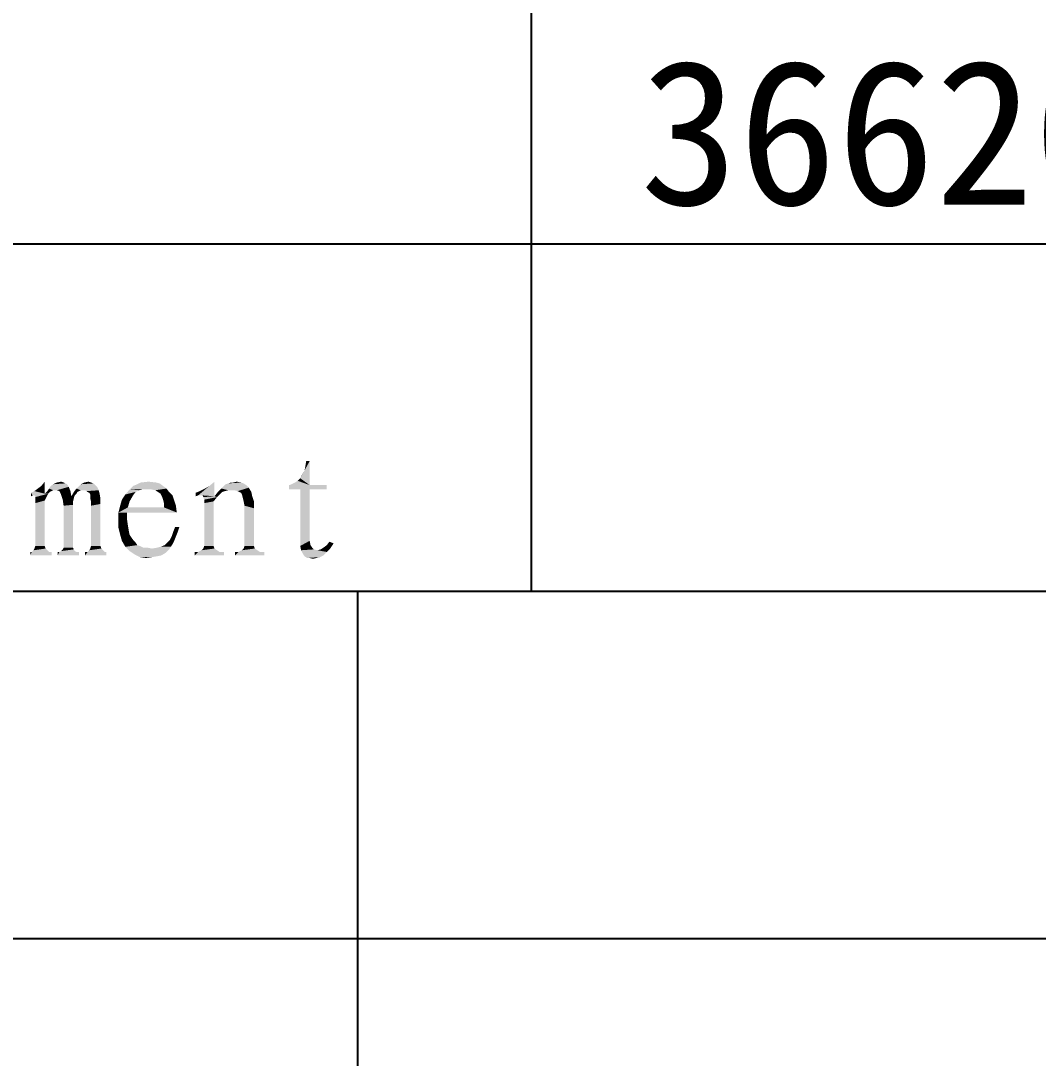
# Model space of a CAD drawing. Header units: millimetres. Extents: x 336 to 634, y 189 to 399.
# Drawn here: x 594.73 to 612.31, y 247.11 to 265.03 of the extents above; entities that cross this region are included whole.
import ezdxf

# ---------------------------------------------------------------- set-up
doc = ezdxf.new("R2010")
doc.units = ezdxf.units.MM

msp = doc.modelspace()

# ---------------------------------------------------------------- linework, layer by layer
at = {"color": 2, "linetype": 'Continuous'}
for p, q in [((603.54988, 297.17577), (603.54988, 255.17577)), ((448.54988, 261.17577), (628.54988, 261.17577)), ((448.54988, 255.17577), (628.54988, 255.17577))]:
    msp.add_line(p, q, dxfattribs=at)
at = {"color": 7, "linetype": 'Continuous'}
for p, q in [((448.54993, 255.17685), (628.54993, 255.17685)), ((600.54993, 229.17685), (600.54993, 255.17685)), ((448.54993, 249.17685), (628.54993, 249.17685))]:
    msp.add_line(p, q, dxfattribs=at)
for points in [[(599.6306, 257.26096), (599.64541, 257.33503), (599.71948, 257.42392)], [(599.6306, 257.26096), (599.71948, 257.42392), (599.71948, 257.00911)], [(599.71948, 257.42392), (599.64541, 257.33503), (599.66023, 257.42392)], [(599.71948, 257.00911), (599.51208, 257.08318), (599.55652, 257.12762)], [(599.55652, 257.12762), (599.58615, 257.18688), (599.6306, 257.26096)], [(599.71948, 257.00911), (599.55652, 257.12762), (599.6306, 257.26096)], [(595.14171, 256.86096), (594.96393, 256.9054), (595.02319, 256.94985)], [(595.14171, 256.86096), (595.02319, 256.94985), (595.08245, 256.99429)], [(595.08245, 256.99429), (595.14171, 257.06836), (595.14171, 256.86096)], [(595.28986, 256.92022), (595.18615, 256.9054), (595.21578, 256.94985)], [(595.18615, 256.9054), (595.28986, 256.92022), (595.26023, 256.9054)], [(595.55652, 256.97948), (595.21578, 256.94985), (595.24541, 256.99429)], [(595.28986, 256.92022), (595.21578, 256.94985), (595.55652, 256.97948)], [(595.52689, 257.02392), (595.24541, 256.99429), (595.28986, 257.02392)], [(595.24541, 256.99429), (595.52689, 257.02392), (595.55652, 256.97948)], [(595.46763, 257.05355), (595.49726, 257.03873), (595.28986, 257.02392)], [(595.46763, 257.05355), (595.28986, 257.02392), (595.34911, 257.05355)], [(595.28986, 257.02392), (595.49726, 257.03873), (595.52689, 257.02392)], [(595.31948, 256.92022), (595.28986, 256.92022), (595.55652, 256.97948)], [(595.34911, 256.92022), (595.31948, 256.92022), (595.55652, 256.97948)], [(595.34911, 257.05355), (595.42319, 257.06836), (595.46763, 257.05355)], [(595.39356, 256.9054), (595.34911, 256.92022), (595.55652, 256.97948)], [(595.39356, 256.9054), (595.55652, 256.97948), (595.58615, 256.9054)], [(595.76393, 256.92022), (595.64541, 256.89059), (595.68986, 256.94985)], [(595.76393, 256.92022), (595.7343, 256.9054), (595.64541, 256.89059)], [(596.04541, 256.97948), (595.68986, 256.94985), (595.7343, 256.99429)], [(595.76393, 256.92022), (595.68986, 256.94985), (596.04541, 256.97948)], [(596.01578, 257.0091), (595.7343, 256.99429), (595.76393, 257.02392)], [(595.7343, 256.99429), (596.01578, 257.0091), (596.04541, 256.97948)], [(595.94171, 257.05355), (595.98615, 257.03873), (595.76393, 257.02392)], [(595.94171, 257.05355), (595.76393, 257.02392), (595.82319, 257.05355)], [(595.76393, 257.02392), (595.98615, 257.03873), (596.01578, 257.0091)], [(595.79356, 256.92022), (595.76393, 256.92022), (596.04541, 256.97948)], [(595.838, 256.92022), (595.79356, 256.92022), (596.04541, 256.97948)], [(595.82319, 257.05355), (595.89726, 257.06836), (595.94171, 257.05355)], [(595.838, 256.92022), (596.04541, 256.97948), (596.07504, 256.92022)], [(596.07504, 256.92022), (595.86763, 256.9054), (595.838, 256.92022)], [(595.88245, 256.89059), (595.86763, 256.9054), (596.07504, 256.92022)], [(595.91208, 256.87577), (595.88245, 256.89059), (596.07504, 256.92022)], [(595.91208, 256.87577), (596.07504, 256.92022), (596.08986, 256.86096)], [(596.77134, 256.92022), (596.5343, 256.84614), (596.60837, 256.93503)], [(596.77134, 256.92022), (596.71208, 256.89059), (596.5343, 256.84614)], [(597.18615, 256.99429), (597.24541, 256.94985), (596.60837, 256.93503)], [(597.18615, 256.99429), (596.60837, 256.93503), (596.66763, 256.99429)], [(596.8306, 256.93503), (596.60837, 256.93503), (597.24541, 256.94985)], [(596.60837, 256.93503), (596.8306, 256.93503), (596.77134, 256.92022)], [(596.66763, 256.99429), (596.74171, 257.02392), (597.12689, 257.03873)], [(596.66763, 256.99429), (597.12689, 257.03873), (597.18615, 256.99429)], [(597.06763, 257.05355), (597.12689, 257.03873), (596.74171, 257.02392)], [(597.06763, 257.05355), (596.74171, 257.02392), (596.80097, 257.05355)], [(596.80097, 257.05355), (596.9343, 257.06836), (597.06763, 257.05355)], [(596.90467, 256.93503), (596.8306, 256.93503), (597.24541, 256.94985)], [(596.97874, 256.93503), (596.90467, 256.93503), (597.24541, 256.94985)], [(597.05282, 256.92022), (596.97874, 256.93503), (597.24541, 256.94985)], [(597.09726, 256.89059), (597.05282, 256.92022), (597.24541, 256.94985)], [(597.09726, 256.89059), (597.24541, 256.94985), (597.28986, 256.89059)], [(597.79356, 256.83133), (597.98615, 256.99429), (598.07504, 257.06836)], [(597.85282, 256.83133), (597.79356, 256.83133), (598.07504, 257.06836)], [(597.79356, 256.83133), (597.91208, 256.94985), (597.98615, 256.99429)], [(597.79356, 256.83133), (597.82319, 256.9054), (597.91208, 256.94985)], [(597.86763, 256.83133), (597.85282, 256.83133), (598.07504, 257.06836)], [(597.86763, 256.83133), (598.07504, 257.06836), (598.07504, 256.81651)], [(598.31208, 256.92022), (598.1343, 256.89059), (598.19356, 256.94985)], [(598.31208, 256.92022), (598.25282, 256.9054), (598.1343, 256.89059)], [(598.66763, 256.96466), (598.19356, 256.94985), (598.238, 256.99429)], [(598.31208, 256.92022), (598.19356, 256.94985), (598.66763, 256.96466)], [(598.62319, 257.0091), (598.238, 256.99429), (598.26763, 257.02392)], [(598.238, 256.99429), (598.62319, 257.0091), (598.66763, 256.96466)], [(598.57874, 257.03873), (598.26763, 257.02392), (598.31208, 257.03873)], [(598.26763, 257.02392), (598.57874, 257.03873), (598.62319, 257.0091)], [(598.40097, 257.05355), (598.5343, 257.05355), (598.31208, 257.03873)], [(598.40097, 257.05355), (598.31208, 257.03873), (598.35652, 257.05355)], [(598.31208, 257.03873), (598.5343, 257.05355), (598.57874, 257.03873)], [(598.37134, 256.92022), (598.31208, 256.92022), (598.66763, 256.96466)], [(598.41578, 256.92022), (598.37134, 256.92022), (598.66763, 256.96466)], [(598.40097, 257.05355), (598.46023, 257.06836), (598.5343, 257.05355)], [(598.47504, 256.9054), (598.41578, 256.92022), (598.66763, 256.96466)], [(598.50467, 256.89059), (598.47504, 256.9054), (598.66763, 256.96466)], [(598.50467, 256.89059), (598.66763, 256.96466), (598.71208, 256.89059)], [(599.71948, 257.00911), (599.36393, 257.00911), (599.40837, 257.02392)], [(599.71948, 257.00911), (600.01578, 257.00911), (599.36393, 256.93503)], [(599.71948, 257.00911), (599.36393, 256.93503), (599.36393, 257.00911)], [(599.55652, 256.93503), (599.36393, 256.93503), (600.01578, 257.00911)], [(599.71948, 257.00911), (599.40837, 257.02392), (599.46763, 257.05355)], [(599.71948, 257.00911), (599.46763, 257.05355), (599.51208, 257.08318)], [(599.71948, 256.93503), (599.55652, 256.93503), (600.01578, 257.00911)], [(599.71948, 256.93503), (599.71948, 256.04614), (599.55652, 255.95725)], [(599.71948, 256.93503), (599.55652, 255.95725), (599.55652, 256.93503)], [(599.71948, 256.93503), (600.01578, 257.00911), (600.01578, 256.93503)], [(595.14171, 256.86096), (594.90467, 256.87577), (594.96393, 256.9054)], [(594.90467, 256.87577), (595.14171, 256.86096), (594.9343, 256.83133)], [(594.9343, 256.83133), (594.90467, 256.81651), (594.90467, 256.87577)], [(595.14171, 256.86096), (595.20097, 256.86096), (594.9343, 256.83133)], [(594.96393, 256.83133), (594.9343, 256.83133), (595.20097, 256.86096)], [(594.97874, 256.8017), (594.96393, 256.83133), (595.20097, 256.86096)], [(594.97874, 256.8017), (595.20097, 256.86096), (595.17134, 256.8017)], [(595.17134, 256.8017), (594.97874, 256.75725), (594.97874, 256.8017)], [(594.97874, 256.75725), (595.17134, 256.8017), (595.14171, 256.74244)], [(595.14171, 256.74244), (594.97874, 256.69799), (594.97874, 256.75725)], [(594.97874, 255.95725), (594.97874, 256.69799), (595.14171, 256.74244)], [(594.97874, 255.95725), (595.14171, 256.74244), (595.14171, 255.95725)], [(595.26023, 256.9054), (595.2306, 256.89059), (595.14171, 256.86096)], [(595.26023, 256.9054), (595.14171, 256.86096), (595.18615, 256.9054)], [(595.14171, 256.86096), (595.2306, 256.89059), (595.20097, 256.86096)], [(595.58615, 256.9054), (595.40837, 256.87577), (595.39356, 256.9054)], [(595.42319, 256.84614), (595.40837, 256.87577), (595.58615, 256.9054)], [(595.42319, 256.84614), (595.58615, 256.9054), (595.60097, 256.81651)], [(595.60097, 256.81651), (595.45282, 256.75725), (595.42319, 256.84614)], [(595.60097, 256.81651), (595.64541, 256.78688), (595.45282, 256.75725)], [(595.45282, 256.75725), (595.64541, 256.78688), (595.6306, 256.72762)], [(595.6306, 256.72762), (595.46763, 256.65355), (595.45282, 256.75725)], [(595.70467, 256.89059), (595.68986, 256.86096), (595.60097, 256.81651)], [(595.70467, 256.89059), (595.60097, 256.81651), (595.64541, 256.89059)], [(595.68986, 256.86096), (595.66023, 256.83133), (595.60097, 256.81651)], [(595.60097, 256.81651), (595.66023, 256.83133), (595.64541, 256.78688)], [(595.64541, 256.89059), (595.7343, 256.9054), (595.70467, 256.89059)], [(596.08986, 256.86096), (595.92689, 256.84614), (595.91208, 256.87577)], [(595.92689, 256.78688), (595.92689, 256.84614), (596.08986, 256.86096)], [(595.92689, 256.78688), (596.08986, 256.86096), (596.10467, 256.77207)], [(596.10467, 256.77207), (595.94171, 256.72762), (595.92689, 256.78688)], [(595.94171, 256.72762), (596.10467, 256.77207), (596.10467, 256.68318)], [(596.60837, 256.72762), (596.44541, 256.65355), (596.47504, 256.75725)], [(596.66763, 256.83133), (596.47504, 256.75725), (596.5343, 256.84614)], [(596.47504, 256.75725), (596.66763, 256.83133), (596.60837, 256.72762)], [(596.5343, 256.84614), (596.71208, 256.89059), (596.66763, 256.83133)], [(597.28986, 256.89059), (597.14171, 256.86096), (597.09726, 256.89059)], [(597.14171, 256.86096), (597.28986, 256.89059), (597.34911, 256.83133)], [(597.34911, 256.83133), (597.17134, 256.8017), (597.14171, 256.86096)], [(597.18615, 256.75725), (597.17134, 256.8017), (597.34911, 256.83133)], [(597.18615, 256.75725), (597.34911, 256.83133), (597.37874, 256.74244)], [(597.37874, 256.74244), (597.20097, 256.69799), (597.18615, 256.75725)], [(597.20097, 256.69799), (597.37874, 256.74244), (597.40837, 256.65355)], [(597.79356, 256.83133), (597.74911, 256.87577), (597.82319, 256.9054)], [(597.79356, 256.83133), (597.74911, 256.81651), (597.74911, 256.87577)], [(598.07504, 256.81651), (597.88245, 256.8017), (597.86763, 256.83133)], [(598.11948, 256.8017), (597.88245, 256.8017), (598.07504, 256.81651)], [(598.11948, 256.8017), (597.89726, 256.75725), (597.88245, 256.8017)], [(597.89726, 256.75725), (598.11948, 256.8017), (598.06023, 256.72762)], [(598.06023, 256.72762), (597.89726, 256.69799), (597.89726, 256.75725)], [(598.20837, 256.89059), (598.17874, 256.86096), (598.07504, 256.81651)], [(598.20837, 256.89059), (598.07504, 256.81651), (598.1343, 256.89059)], [(598.07504, 256.81651), (598.17874, 256.86096), (598.11948, 256.8017)], [(598.1343, 256.89059), (598.25282, 256.9054), (598.20837, 256.89059)], [(598.71208, 256.89059), (598.5343, 256.87577), (598.50467, 256.89059)], [(598.54911, 256.84614), (598.5343, 256.87577), (598.71208, 256.89059)], [(598.54911, 256.84614), (598.71208, 256.89059), (598.72689, 256.81651)], [(598.72689, 256.81651), (598.56393, 256.78688), (598.54911, 256.84614)], [(598.57874, 256.72762), (598.56393, 256.78688), (598.72689, 256.81651)], [(598.57874, 256.72762), (598.72689, 256.81651), (598.75652, 256.72762)], [(595.6306, 256.72762), (595.6306, 256.66836), (595.46763, 256.65355)], [(595.46763, 255.92762), (595.46763, 256.65355), (595.6306, 256.66836)], [(595.46763, 255.92762), (595.6306, 256.66836), (595.6306, 255.92762)], [(596.10467, 256.68318), (595.94171, 256.65355), (595.94171, 256.72762)], [(595.94171, 255.95725), (595.94171, 256.65355), (596.10467, 256.68318)], [(595.94171, 255.95725), (596.10467, 256.68318), (596.10467, 255.95725)], [(596.57874, 256.62392), (596.41578, 256.53503), (596.44541, 256.65355)], [(596.57874, 256.62392), (597.20097, 256.62392), (596.41578, 256.53503)], [(596.56393, 256.53503), (596.41578, 256.53503), (597.20097, 256.62392)], [(596.44541, 256.65355), (596.60837, 256.72762), (596.57874, 256.62392)], [(597.42319, 256.53503), (596.56393, 256.53503), (597.20097, 256.62392)], [(597.40837, 256.65355), (597.20097, 256.62392), (597.20097, 256.69799)], [(597.20097, 256.62392), (597.40837, 256.65355), (597.42319, 256.53503)], [(597.89726, 255.95725), (597.89726, 256.69799), (598.06023, 256.72762)], [(597.89726, 255.95725), (598.06023, 256.72762), (598.06023, 255.95725)], [(598.75652, 256.72762), (598.59356, 256.65355), (598.57874, 256.72762)], [(598.59356, 256.65355), (598.75652, 256.72762), (598.75652, 256.6091)], [(598.75652, 256.6091), (598.59356, 255.95725), (598.59356, 256.65355)], [(598.59356, 255.95725), (598.75652, 256.6091), (598.75652, 255.95725)], [(596.56393, 256.53503), (596.56393, 256.41651), (596.41578, 256.4017)], [(596.56393, 256.53503), (596.41578, 256.4017), (596.41578, 256.53503)], [(596.41578, 256.4017), (596.56393, 256.41651), (596.57874, 256.31281)], [(596.57874, 256.31281), (596.41578, 256.26836), (596.41578, 256.4017)], [(596.41578, 256.26836), (596.57874, 256.31281), (596.59356, 256.22392)], [(596.59356, 256.22392), (596.44541, 256.14985), (596.41578, 256.26836)], [(596.44541, 256.14985), (596.59356, 256.22392), (596.60837, 256.14985)], [(597.438, 256.19429), (597.3343, 256.12022), (597.36393, 256.2091)], [(597.3343, 256.12022), (597.438, 256.19429), (597.40837, 256.12022)], [(597.46763, 256.28318), (597.36393, 256.2091), (597.39356, 256.28318)], [(597.36393, 256.2091), (597.46763, 256.28318), (597.438, 256.19429)], [(596.60837, 256.14985), (596.47504, 256.04614), (596.44541, 256.14985)], [(596.60837, 256.14985), (596.638, 256.1054), (596.47504, 256.04614)], [(596.47504, 256.04614), (596.638, 256.1054), (596.68245, 256.04614)], [(596.68245, 256.04614), (596.5343, 255.94244), (596.47504, 256.04614)], [(596.68245, 256.04614), (596.71208, 256.01651), (596.5343, 255.94244)], [(596.71208, 256.01651), (596.74171, 255.97207), (596.5343, 255.94244)], [(597.34911, 255.98688), (597.21578, 255.97207), (597.26023, 256.01651)], [(597.37874, 256.04614), (597.26023, 256.01651), (597.30467, 256.06096)], [(597.26023, 256.01651), (597.37874, 256.04614), (597.34911, 255.98688)], [(597.40837, 256.12022), (597.30467, 256.06096), (597.3343, 256.12022)], [(597.30467, 256.06096), (597.40837, 256.12022), (597.37874, 256.04614)], [(599.71948, 256.04614), (599.7343, 255.97207), (599.55652, 255.95725)], [(600.1343, 256.0017), (600.01578, 255.97207), (600.06023, 256.03133)], [(595.21578, 255.85355), (595.26023, 255.85355), (594.88986, 255.79429)], [(594.91948, 255.85355), (595.21578, 255.85355), (594.88986, 255.79429)], [(594.91948, 255.85355), (594.88986, 255.79429), (594.88986, 255.85355)], [(594.88986, 255.79429), (595.26023, 255.85355), (595.26023, 255.79429)], [(595.18615, 255.88318), (594.91948, 255.85355), (594.94911, 255.88318)], [(594.91948, 255.85355), (595.18615, 255.88318), (595.21578, 255.85355)], [(595.15652, 255.91281), (594.94911, 255.88318), (594.96393, 255.91281)], [(594.94911, 255.88318), (595.15652, 255.91281), (595.18615, 255.88318)], [(595.14171, 255.95725), (594.96393, 255.91281), (594.97874, 255.95725)], [(594.96393, 255.91281), (595.14171, 255.95725), (595.15652, 255.91281)], [(595.68986, 255.85355), (595.7343, 255.85355), (595.36393, 255.79429)], [(595.39356, 255.85355), (595.68986, 255.85355), (595.36393, 255.79429)], [(595.39356, 255.85355), (595.36393, 255.79429), (595.36393, 255.85355)], [(595.36393, 255.79429), (595.7343, 255.85355), (595.7343, 255.79429)], [(595.66023, 255.86836), (595.39356, 255.85355), (595.42319, 255.86836)], [(595.39356, 255.85355), (595.66023, 255.86836), (595.68986, 255.85355)], [(595.64541, 255.89799), (595.42319, 255.86836), (595.45282, 255.89799)], [(595.42319, 255.86836), (595.64541, 255.89799), (595.66023, 255.86836)], [(595.6306, 255.92762), (595.45282, 255.89799), (595.46763, 255.92762)], [(595.45282, 255.89799), (595.6306, 255.92762), (595.64541, 255.89799)], [(596.17874, 255.85355), (596.20837, 255.85355), (595.838, 255.79429)], [(595.88245, 255.85355), (596.17874, 255.85355), (595.838, 255.79429)], [(595.88245, 255.85355), (595.838, 255.79429), (595.838, 255.85355)], [(595.838, 255.79429), (596.20837, 255.85355), (596.20837, 255.79429)], [(596.14911, 255.88318), (595.88245, 255.85355), (595.91208, 255.88318)], [(595.88245, 255.85355), (596.14911, 255.88318), (596.17874, 255.85355)], [(596.11948, 255.91281), (595.91208, 255.88318), (595.92689, 255.91281)], [(595.91208, 255.88318), (596.11948, 255.91281), (596.14911, 255.88318)], [(596.10467, 255.95725), (595.92689, 255.91281), (595.94171, 255.95725)], [(595.92689, 255.91281), (596.10467, 255.95725), (596.11948, 255.91281)], [(596.74171, 255.97207), (596.78615, 255.95725), (596.5343, 255.94244)], [(596.5343, 255.94244), (596.78615, 255.95725), (596.84541, 255.92762)], [(596.84541, 255.92762), (596.60837, 255.86836), (596.5343, 255.94244)], [(596.91948, 255.92762), (596.99356, 255.91281), (596.60837, 255.86836)], [(596.84541, 255.92762), (596.91948, 255.92762), (596.60837, 255.86836)], [(596.99356, 255.91281), (597.28986, 255.89799), (596.60837, 255.86836)], [(596.60837, 255.86836), (597.28986, 255.89799), (597.26023, 255.86836)], [(597.26023, 255.86836), (596.69726, 255.8091), (596.60837, 255.86836)], [(597.26023, 255.86836), (597.2306, 255.83873), (596.69726, 255.8091)], [(596.69726, 255.8091), (597.2306, 255.83873), (597.15652, 255.79429)], [(596.99356, 255.91281), (597.08245, 255.92762), (597.31948, 255.94244)], [(596.99356, 255.91281), (597.31948, 255.94244), (597.28986, 255.89799)], [(597.31948, 255.94244), (597.08245, 255.92762), (597.14171, 255.94244)], [(597.14171, 255.94244), (597.21578, 255.97207), (597.34911, 255.98688)], [(597.14171, 255.94244), (597.34911, 255.98688), (597.31948, 255.94244)], [(598.16393, 255.85355), (598.238, 255.85355), (597.7343, 255.79429)], [(597.79356, 255.85355), (598.16393, 255.85355), (597.7343, 255.79429)], [(597.79356, 255.85355), (597.7343, 255.79429), (597.7343, 255.85355)], [(597.7343, 255.79429), (598.238, 255.85355), (598.238, 255.79429)], [(598.11948, 255.88318), (597.79356, 255.85355), (597.85282, 255.88318)], [(597.79356, 255.85355), (598.11948, 255.88318), (598.16393, 255.85355)], [(598.07504, 255.91281), (597.85282, 255.88318), (597.88245, 255.91281)], [(597.85282, 255.88318), (598.07504, 255.91281), (598.11948, 255.88318)], [(598.06023, 255.95725), (597.88245, 255.91281), (597.89726, 255.95725)], [(597.88245, 255.91281), (598.06023, 255.95725), (598.07504, 255.91281)], [(598.86023, 255.85355), (598.9343, 255.85355), (598.4306, 255.79429)], [(598.48986, 255.85355), (598.86023, 255.85355), (598.4306, 255.79429)], [(598.48986, 255.85355), (598.4306, 255.79429), (598.4306, 255.85355)], [(598.4306, 255.79429), (598.9343, 255.85355), (598.9343, 255.79429)], [(598.81578, 255.88318), (598.48986, 255.85355), (598.54911, 255.88318)], [(598.48986, 255.85355), (598.81578, 255.88318), (598.86023, 255.85355)], [(598.77134, 255.91281), (598.54911, 255.88318), (598.57874, 255.91281)], [(598.54911, 255.88318), (598.77134, 255.91281), (598.81578, 255.88318)], [(598.75652, 255.95725), (598.57874, 255.91281), (598.59356, 255.95725)], [(598.57874, 255.91281), (598.75652, 255.95725), (598.77134, 255.91281)], [(599.55652, 255.95725), (599.7343, 255.97207), (599.76393, 255.92762)], [(599.76393, 255.92762), (599.57134, 255.88318), (599.55652, 255.95725)], [(599.76393, 255.92762), (599.79356, 255.89799), (599.57134, 255.88318)], [(599.57134, 255.88318), (599.79356, 255.89799), (599.85282, 255.88318)], [(599.85282, 255.88318), (599.60097, 255.82392), (599.57134, 255.88318)], [(599.85282, 255.88318), (600.01578, 255.85355), (599.60097, 255.82392)], [(599.60097, 255.82392), (600.01578, 255.85355), (599.95652, 255.79429)], [(599.85282, 255.88318), (599.91208, 255.89799), (600.07504, 255.91281)], [(599.85282, 255.88318), (600.07504, 255.91281), (600.01578, 255.85355)], [(600.07504, 255.91281), (599.91208, 255.89799), (599.95652, 255.92762)], [(599.95652, 255.92762), (600.01578, 255.97207), (600.1343, 256.0017)], [(599.95652, 255.92762), (600.1343, 256.0017), (600.07504, 255.91281)], [(597.15652, 255.79429), (596.78615, 255.76466), (596.69726, 255.8091)], [(597.15652, 255.79429), (597.08245, 255.77947), (596.78615, 255.76466)], [(596.78615, 255.76466), (597.08245, 255.77947), (596.99356, 255.76466)], [(596.99356, 255.76466), (596.88986, 255.74985), (596.78615, 255.76466)], [(599.95652, 255.79429), (599.6306, 255.77947), (599.60097, 255.82392)], [(599.6306, 255.77947), (599.95652, 255.79429), (599.89726, 255.76466)], [(599.89726, 255.76466), (599.67504, 255.74985), (599.6306, 255.77947)], [(599.71948, 255.74985), (599.67504, 255.74985), (599.89726, 255.76466)], [(599.71948, 255.74985), (599.89726, 255.76466), (599.838, 255.74985)], [(599.838, 255.74985), (599.77874, 255.73503), (599.71948, 255.74985)]]:
    msp.add_solid(points, dxfattribs=at)

# ---------------------------------------------------------------- texts
at = {"insert": (605.42822, 264.35474), "char_height": 2.5, "width": 27.3, "attachment_point": 1}
msp.add_mtext('{\\fSimSun|b0|i0|c0|p2;3662000041}', dxfattribs=at)

doc.saveas('drawing.dxf')
